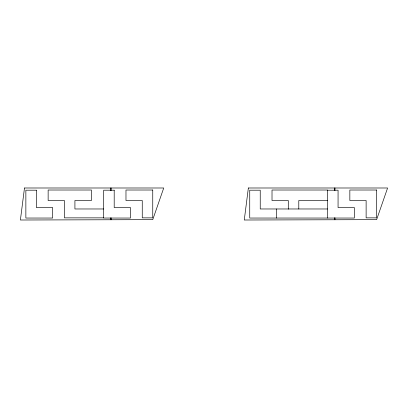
<?xml version="1.0" encoding="UTF-8"?>
<svg xmlns="http://www.w3.org/2000/svg" width="408" height="408" viewBox="0 0 408 408"><rect width="100%" height="100%" fill="white"/><g stroke="black" fill="none" stroke-linecap="round" stroke-linejoin="round"><path stroke-width="0.61" d="M327.568 190.194L338.064 190.194L338.064 207.55L354.343 207.55L354.343 218.045L249.737 218.045L249.737 190.194L260.233 190.194L260.233 208.972L327.568 208.972M327.568 200.512L298.789 200.512L298.789 208.972M103.698 208.972L74.919 208.972L74.919 200.512L91.448 200.512L91.448 190.016L48.139 190.016L48.139 200.512L64.418 200.512L64.418 217.862L103.698 217.862M334.968 187.991L334.968 190.531M334.968 217.857L334.968 219.764M334.647 187.991L334.647 190.531M334.647 217.857L334.647 219.764M327.568 218.045L327.568 190.016L272.014 190.016L272.014 200.512L288.293 200.512L288.293 209.187M276.512 208.972L276.512 218.045M111.098 187.991L111.098 190.531M111.098 217.857L111.098 219.764M110.777 187.991L110.777 190.531M110.777 217.857L110.777 219.764M24.49 187.991L20.4 220.009L152.75 219.647L163.73 187.991L24.49 187.991M248.36 187.991L244.27 220.009L376.62 219.647L387.6 187.991L248.36 187.991M152.75 190.016L125.975 190.016L125.975 200.512L142.254 200.512L142.254 217.862L152.75 217.862L152.75 190.016M376.62 190.016L349.845 190.016L349.845 200.512L366.124 200.512L366.124 217.862L376.62 217.862L376.62 190.016M36.358 190.194L25.862 190.194L25.862 218.045L52.637 218.045L52.637 207.55L36.358 207.55L36.358 190.194M114.194 190.194L103.698 190.194L103.698 218.045L130.473 218.045L130.473 207.55L114.194 207.55L114.194 190.194"/></g></svg>
